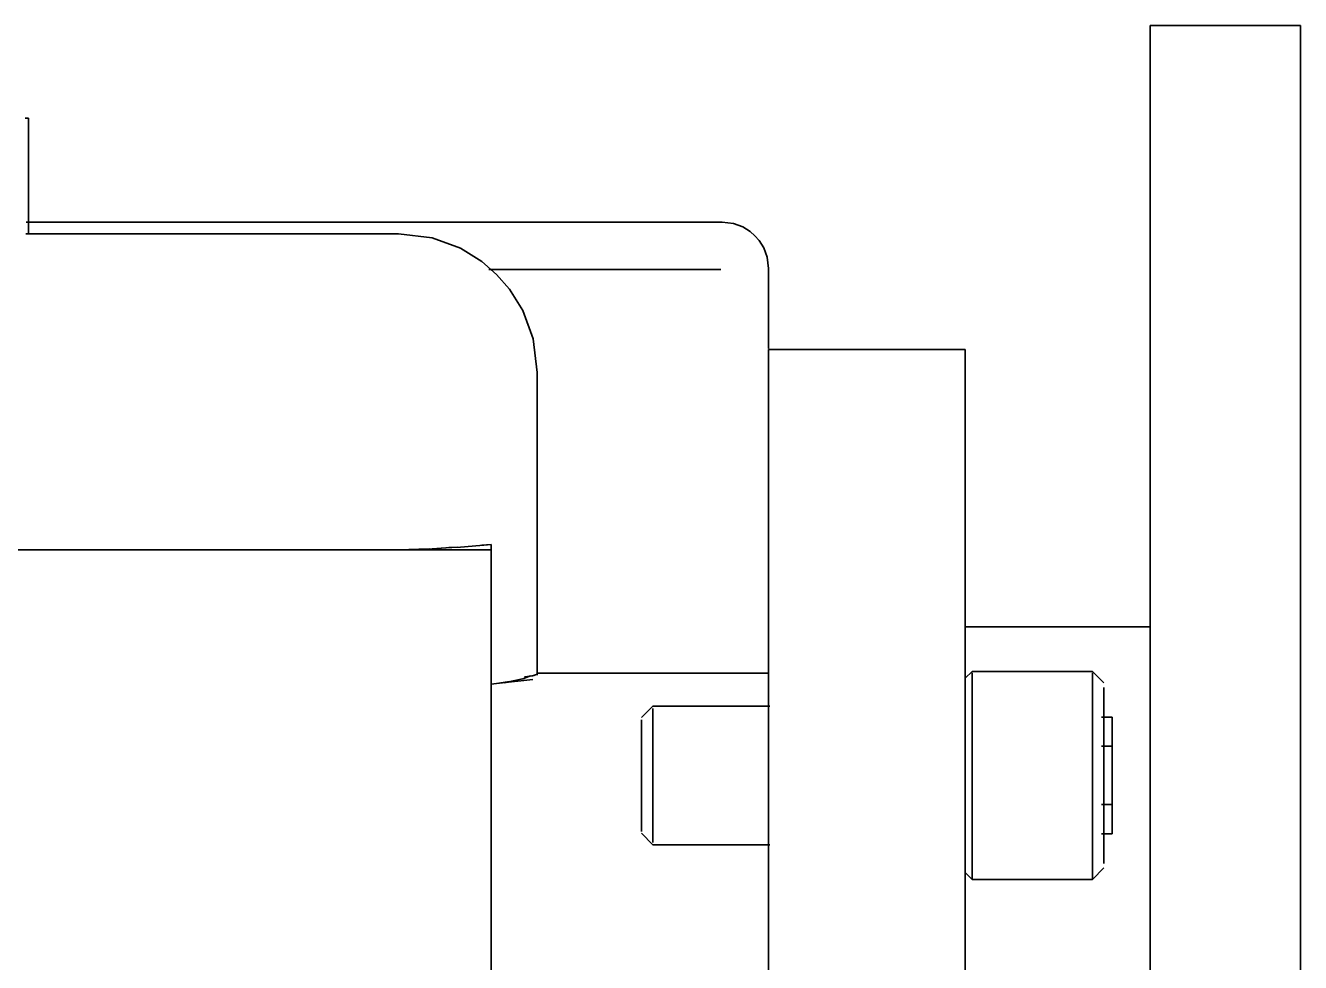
# Model space of a CAD drawing. Header units: millimetres. Extents: x 0 to 420, y 0 to 297.
# Drawn here: x 169.94 to 197.5, y 99.75 to 120 of the extents above; entities that cross this region are included whole.
import ezdxf

# ---------------------------------------------------------------- set-up
doc = ezdxf.new("R2010")
doc.units = ezdxf.units.MM
doc.header["$LTSCALE"] = 6
doc.layers.add('VISIVEL', color=7, linetype='Continuous', lineweight=35)

msp = doc.modelspace()

# ---------------------------------------------------------------- linework, layer by layer
at = {"layer": 'VISIVEL'}
for p, q in [((194.25, 120), (194.25, 119.885)), ((194.25, 120), (194.25, 119.885)), ((194.25, 120), (197.5, 120)), ((197.5, 119.885), (197.5, 120)), ((197.5, 120), (197.5, 119.885)), ((194.25, 119.885), (194.25, 119.545)), ((194.25, 119.885), (194.25, 119.545)), ((197.5, 119.885), (197.5, 119.545)), ((197.5, 119.885), (197.5, 119.545)), ((194.25, 118.98), (194.25, 119.545)), ((194.25, 119.545), (194.25, 118.98)), ((197.5, 118.98), (197.5, 119.545)), ((197.5, 119.545), (197.5, 118.98)), ((194.25, 118.19), (194.25, 118.98)), ((194.25, 118.98), (194.25, 118.19)), ((197.5, 118.19), (197.5, 118.98)), ((197.5, 118.98), (197.5, 118.19)), ((169.925, 118), (170, 118)), ((170, 118), (169.925, 118)), ((170, 118), (170, 115.5)), ((194.25, 117.19), (194.25, 118.19)), ((194.25, 118.19), (194.25, 117.19)), ((197.5, 117.19), (197.5, 118.19)), ((197.5, 118.19), (197.5, 117.19)), ((194.25, 115.98), (194.25, 117.19)), ((194.25, 117.19), (194.25, 115.98)), ((197.5, 117.19), (197.5, 115.98)), ((197.5, 115.98), (197.5, 117.19)), ((194.25, 116.595), (194.25, 116.43)), ((194.25, 116.595), (194.25, 116.465)), ((194.25, 116.43), (194.25, 116.555)), ((194.25, 116.43), (194.25, 116.515)), ((194.25, 116.165), (194.25, 116.43)), ((194.25, 116.43), (194.25, 116.225)), ((194.25, 116.165), (194.25, 116.37)), ((197.5, 116.585), (197.5, 116.46)), ((197.5, 116.44), (197.5, 116.565)), ((197.5, 116.43), (197.5, 116.52)), ((197.5, 116.165), (197.5, 116.43)), ((197.5, 116.33), (197.5, 116.43)), ((197.5, 116.415), (197.5, 116.215)), ((197.5, 116.18), (197.5, 116.38)), ((194.25, 116.165), (194.25, 115.825)), ((194.25, 116.165), (194.25, 115.97)), ((194.25, 116.165), (194.25, 115.905)), ((194.25, 116.165), (194.25, 116.09)), ((194.25, 115.825), (194.25, 116.09)), ((197.5, 115.98), (197.5, 116.165)), ((197.5, 116.15), (197.5, 115.885)), ((197.5, 115.845), (197.5, 116.105)), ((194.25, 114.575), (194.25, 115.98)), ((194.25, 115.98), (194.25, 114.575)), ((194.25, 115.97), (194.25, 115.825)), ((194.25, 115.825), (194.25, 115.905)), ((194.25, 115.825), (194.25, 115.51)), ((194.25, 115.825), (194.25, 115.425)), ((194.25, 115.825), (194.25, 115.515)), ((194.25, 115.825), (194.25, 115.735)), ((197.5, 115.98), (197.5, 115.825)), ((197.5, 114.575), (197.5, 115.98)), ((197.5, 115.98), (197.5, 114.575)), ((197.5, 115.825), (197.5, 115.73)), ((197.5, 115.825), (197.5, 115.685)), ((197.5, 115.805), (197.5, 115.5)), ((178, 115.5), (169.945, 115.5)), ((185, 115.75), (169.95, 115.75)), ((178, 115.5), (169.955, 115.5)), ((169.965, 115.5), (171.445, 115.5)), ((169.97, 115.5), (170.25, 115.5)), ((170.25, 115.5), (169.97, 115.5)), ((169.975, 115.5), (170.25, 115.5)), ((171.445, 115.5), (169.98, 115.5)), ((170.375, 115.5), (170.035, 115.5)), ((171.445, 115.5), (170.375, 115.5)), ((178.73, 115.41), (178, 115.5)), ((185, 115.75), (185.245, 115.72)), ((185.445, 115.645), (185.245, 115.72)), ((185.445, 115.645), (185.6, 115.55)), ((185.6, 115.55), (185.705, 115.455)), ((194.25, 115.425), (194.25, 115.735)), ((194.25, 115.425), (194.25, 115.515)), ((194.25, 115.51), (194.25, 115.425)), ((197.5, 115.755), (197.5, 115.45)), ((197.5, 115.73), (197.5, 115.525)), ((197.5, 115.685), (197.5, 115.5)), ((178.73, 115.41), (179.34, 115.185)), ((185.705, 115.455), (185.8, 115.35)), ((185.8, 115.35), (185.895, 115.195)), ((194.25, 115.425), (194.25, 115)), ((194.25, 115.425), (194.25, 115.095)), ((194.25, 115.425), (194.25, 115.33)), ((194.25, 115), (194.25, 115.33)), ((197.5, 115.425), (197.5, 115)), ((197.5, 115.425), (197.5, 115.35)), ((197.5, 115.405), (197.5, 115.08)), ((197.5, 115.35), (197.5, 115.025)), ((179.8, 114.9), (179.34, 115.185)), ((185.895, 115.195), (185.97, 114.995)), ((185.97, 114.995), (186, 114.75)), ((194.25, 115), (194.25, 115.095)), ((194.25, 115), (194.25, 114.575)), ((194.25, 115), (194.25, 114.67)), ((194.25, 115), (194.25, 114.905)), ((194.25, 114.98), (194.25, 114.885)), ((197.5, 115), (197.5, 115.08)), ((197.5, 115), (197.5, 114.92)), ((197.5, 114.975), (197.5, 114.65)), ((179.8, 114.9), (180.12, 114.62)), ((179.95, 114.725), (184.965, 114.725)), ((186, 114.75), (186, 113.02)), ((194.25, 114.575), (194.25, 114.905)), ((197.5, 114.595), (197.5, 114.92)), ((180.4, 114.3), (180.12, 114.62)), ((194.25, 114.575), (194.25, 114.67)), ((194.25, 114.575), (194.25, 114.175)), ((194.25, 114.575), (194.25, 114.42)), ((194.25, 112.98), (194.25, 114.575)), ((194.25, 114.575), (194.25, 112.98)), ((194.25, 114.575), (194.25, 114.265)), ((194.25, 114.575), (194.25, 114.485)), ((194.25, 114.175), (194.25, 114.485)), ((194.25, 114.42), (194.25, 114.175)), ((197.5, 114.575), (197.5, 114.65)), ((197.5, 114.575), (197.5, 114.23)), ((197.5, 114.25), (197.5, 114.575)), ((197.5, 112.98), (197.5, 114.575)), ((197.5, 114.575), (197.5, 112.98)), ((197.5, 114.245), (197.5, 114.55)), ((197.5, 114.5), (197.5, 114.195)), ((180.4, 114.3), (180.685, 113.84)), ((194.25, 114.175), (194.25, 114.265)), ((194.25, 114.175), (194.25, 114.04)), ((194.25, 114.175), (194.25, 113.91)), ((194.25, 114.175), (194.25, 114.095)), ((197.5, 114.25), (197.5, 114.175)), ((197.5, 114.175), (197.5, 113.785)), ((197.5, 113.835), (197.5, 114.175)), ((197.5, 114.155), (197.5, 113.895)), ((194.25, 114.095), (194.25, 113.855)), ((194.25, 113.835), (194.25, 114.095)), ((194.25, 114.04), (194.25, 113.835)), ((194.25, 113.835), (194.25, 113.91)), ((197.5, 114.115), (197.5, 113.85)), ((180.685, 113.84), (180.91, 113.23)), ((194.25, 113.835), (194.25, 113.685)), ((194.25, 113.57), (194.25, 113.835)), ((194.25, 113.835), (194.25, 113.63)), ((194.25, 113.57), (194.25, 113.775)), ((194.25, 113.685), (194.25, 113.505)), ((194.25, 113.57), (194.25, 113.445)), ((197.5, 113.615), (197.5, 113.83)), ((197.5, 113.82), (197.5, 113.62)), ((197.5, 113.81), (197.5, 113.57)), ((197.5, 113.585), (197.5, 113.785)), ((197.5, 113.57), (197.5, 113.405)), ((197.5, 113.405), (197.5, 113.57)), ((194.25, 113.54), (194.25, 113.435)), ((194.25, 113.535), (194.25, 113.335)), ((194.25, 113.405), (194.25, 113.535)), ((197.5, 113.435), (197.5, 113.56)), ((197.5, 113.54), (197.5, 113.415)), ((181, 112.5), (180.91, 113.23)), ((190.25, 113), (186, 113)), ((186, 112.91), (186, 113)), ((186, 113), (186, 112.91)), ((186, 112.65), (186, 112.91)), ((186, 112.91), (186, 112.65)), ((190.25, 112.91), (190.25, 113)), ((190.25, 113), (190.25, 112.91)), ((190.25, 112.65), (190.25, 112.91)), ((190.25, 112.91), (190.25, 112.65)), ((194.25, 111.215), (194.25, 112.98)), ((194.25, 112.98), (194.25, 111.215)), ((197.5, 112.98), (197.5, 111.215)), ((197.5, 112.98), (197.5, 111.215)), ((181, 112.5), (181, 105.99)), ((181, 112.5), (181, 105.955)), ((186, 112.215), (186, 112.65)), ((186, 112.65), (186, 112.215)), ((190.25, 112.65), (190.25, 112.215)), ((190.25, 112.65), (190.25, 112.215)), ((186, 111.615), (186, 112.215)), ((186, 112.215), (186, 111.615)), ((190.25, 111.615), (190.25, 112.215)), ((190.25, 112.215), (190.25, 111.615)), ((186, 110.845), (186, 111.615)), ((186, 111.615), (186, 110.845)), ((190.25, 110.845), (190.25, 111.615)), ((190.25, 111.615), (190.25, 110.845)), ((194.25, 111.215), (194.25, 109.285)), ((194.25, 109.285), (194.25, 111.215)), ((197.5, 111.215), (197.5, 109.285)), ((197.5, 111.215), (197.5, 109.285)), ((186, 109.92), (186, 110.845)), ((186, 110.845), (186, 109.92)), ((190.25, 110.845), (190.25, 109.92)), ((190.25, 109.92), (190.25, 110.845)), ((186, 108.84), (186, 109.92)), ((186, 109.92), (186, 108.84)), ((190.25, 108.84), (190.25, 109.92)), ((190.25, 108.84), (190.25, 109.92)), ((197.5, 109.925), (197.5, 109.825)), ((197.5, 109.925), (197.5, 109.795)), ((197.5, 109.89), (197.5, 109.695)), ((197.5, 109.695), (197.5, 109.89)), ((197.5, 109.695), (197.5, 109.825)), ((197.5, 109.695), (197.5, 109.795)), ((197.5, 109.695), (197.5, 109.37)), ((197.5, 109.695), (197.5, 109.53)), ((197.5, 109.695), (197.5, 109.485)), ((197.5, 109.32), (197.5, 109.645)), ((197.5, 109.32), (197.5, 109.53)), ((197.5, 109.32), (197.5, 109.485)), ((194.25, 107.205), (194.25, 109.285)), ((194.25, 109.285), (194.25, 107.205)), ((197.5, 108.865), (197.5, 109.32)), ((197.5, 108.865), (197.5, 109.32)), ((197.5, 109.32), (197.5, 109.025)), ((197.5, 109.32), (197.5, 109.085)), ((197.5, 109.285), (197.5, 107.205)), ((197.5, 107.205), (197.5, 109.285)), ((197.5, 108.795), (197.5, 109.085)), ((197.5, 108.795), (197.5, 109.025)), ((172.89, 108.665), (122, 108.665)), ((180, 108.665), (123.06, 108.665)), ((178, 108.665), (172.89, 108.665)), ((178.66, 108.685), (178, 108.665)), ((178.73, 108.685), (178, 108.665)), ((178.73, 108.685), (179.03, 108.71)), ((178.73, 108.685), (179.02, 108.71)), ((179.285, 108.725), (179.03, 108.71)), ((179.34, 108.725), (179.09, 108.715)), ((179.34, 108.725), (180, 108.78)), ((179.34, 108.725), (179.76, 108.76)), ((179.8, 108.765), (180, 108.785)), ((180, 108.785), (179.845, 108.77)), ((180, 108.785), (180, 105.765)), ((180, 108.785), (180, 108.71)), ((180, 108.71), (180, 108.355)), ((180, 108.355), (180, 108.665)), ((186, 107.62), (186, 108.84)), ((186, 107.62), (186, 108.84)), ((190.25, 107.62), (190.25, 108.84)), ((190.25, 107.62), (190.25, 108.84)), ((197.5, 108.335), (197.5, 108.795)), ((197.5, 108.795), (197.5, 108.22)), ((197.5, 108.22), (197.5, 108.795)), ((197.5, 108.795), (197.5, 108.425)), ((197.5, 108.795), (197.5, 108.495)), ((180, 107.855), (180, 108.355)), ((197.5, 108.125), (197.5, 108.495)), ((197.5, 108.425), (197.5, 108.125)), ((197.5, 108.22), (197.5, 108.125)), ((197.5, 108.22), (197.5, 108.125)), ((197.5, 108.125), (197.5, 108.015)), ((197.5, 108.125), (197.5, 107.68)), ((197.5, 108.125), (197.5, 107.77)), ((197.5, 108.125), (197.5, 108.015)), ((180, 107.855), (180, 107.22)), ((197.5, 107.32), (197.5, 108.015)), ((197.5, 107.32), (197.5, 108.015)), ((186, 107.62), (186, 106.52)), ((186, 107.62), (186, 106.265)), ((186, 106.265), (186, 107.62)), ((190.25, 107.62), (190.25, 106.265)), ((190.25, 106.985), (190.25, 107.62)), ((197.5, 107.32), (197.5, 107.77)), ((197.5, 107.32), (197.5, 107.68)), ((197.5, 107.19), (197.5, 107.32)), ((197.5, 107.32), (197.5, 106.515)), ((197.5, 107.32), (197.5, 106.8)), ((197.5, 107.32), (197.5, 106.905)), ((180, 107.22), (180, 106.455)), ((194.25, 107), (190.25, 107)), ((194.25, 105), (194.25, 107.205)), ((194.25, 107.205), (194.25, 107.025)), ((197.5, 105), (197.5, 107.205)), ((197.5, 105), (197.5, 107.205)), ((197.5, 106.385), (197.5, 107.19)), ((190.25, 106.74), (190.25, 106.935)), ((190.25, 106.74), (190.25, 106.925)), ((190.25, 106.42), (190.25, 106.74)), ((190.25, 106.42), (190.25, 106.725)), ((194.25, 106.75), (194.25, 106.935)), ((194.25, 106.74), (194.25, 106.925)), ((194.25, 106.44), (194.25, 106.74)), ((194.25, 106.42), (194.25, 106.74)), ((197.5, 106.385), (197.5, 106.905)), ((197.5, 106.385), (197.5, 106.8)), ((180, 106.455), (180, 105.565)), ((186, 106.52), (186, 106.265)), ((190.25, 105.975), (190.25, 106.42)), ((194.25, 106), (194.25, 106.42)), ((194.25, 106.42), (194.25, 106.11)), ((197.5, 106.515), (197.5, 106.385)), ((186, 106.265), (186, 104.785)), ((186, 105.985), (186, 106.265)), ((190.25, 105.975), (190.25, 106.395)), ((190.25, 106.265), (190.25, 104.785)), ((197.5, 106.235), (197.5, 106.385)), ((197.5, 106.385), (197.5, 105.47)), ((197.5, 106.385), (197.5, 105.795)), ((197.5, 106.385), (197.5, 105.91)), ((197.5, 105.32), (197.5, 106.235)), ((180.12, 105.78), (180.9, 105.865)), ((180.645, 105.87), (180.295, 105.795)), ((180.445, 105.83), (180.685, 105.88)), ((180.685, 105.88), (180.85, 105.94)), ((180.91, 105.945), (180.72, 105.925)), ((180.72, 105.895), (180.85, 105.94)), ((180.99, 105.975), (180.89, 105.94)), ((180.925, 105.95), (181, 105.98)), ((186, 106), (181, 106)), ((186, 105.94), (186, 105.755)), ((190.4, 106.04), (190.25, 105.89)), ((190.25, 105.895), (190.25, 105.975)), ((190.25, 105.785), (190.25, 105.865)), ((193, 106.04), (190.4, 106.04)), ((190.4, 105.93), (190.4, 106.01)), ((190.4, 105.795), (190.4, 105.93)), ((193.25, 105.79), (193, 106.04)), ((193, 105.93), (193, 106.01)), ((193, 106.01), (193, 105.93)), ((193, 105.795), (193, 105.93)), ((194.25, 105.975), (194.25, 106.11)), ((194.25, 105.44), (194.25, 105.975)), ((197.5, 105.32), (197.5, 105.91)), ((180, 105.765), (180.12, 105.78)), ((180, 105.67), (180, 105.755)), ((180, 105.455), (180, 105.725)), ((180, 105.67), (180, 105.455)), ((180.12, 105.78), (180.28, 105.8)), ((180.4, 105.82), (180.165, 105.785)), ((180.4, 105.82), (180.28, 105.8)), ((186, 105.755), (186, 105.455)), ((190.25, 105.66), (190.25, 105.785)), ((190.25, 105.49), (190.25, 105.66)), ((190.4, 105.61), (190.4, 105.795)), ((190.4, 105.38), (190.4, 105.61)), ((193, 105.61), (193, 105.795)), ((193, 105.38), (193, 105.61)), ((193.25, 105.57), (193.25, 105.69)), ((193.25, 105.69), (193.25, 105.57)), ((197.5, 105.32), (197.5, 105.795)), ((180, 105.565), (180, 104.555)), ((180, 105.455), (180, 105.33)), ((180, 105.455), (180, 105.135)), ((180, 105.33), (180, 105.035)), ((186, 105.49), (186, 105.395)), ((186, 105.455), (186, 105.285)), ((186, 105.425), (186, 105.29)), ((186, 105.265), (186, 105.4)), ((186, 105.355), (186, 105.26)), ((190.25, 105.275), (190.25, 105.49)), ((190.4, 105.11), (190.4, 105.38)), ((193, 105.11), (193, 105.38)), ((193.25, 105.405), (193.25, 105.57)), ((193.25, 105.57), (193.25, 105.405)), ((193.25, 105.205), (193.25, 105.405)), ((193.25, 105.405), (193.25, 105.205)), ((194.25, 104.76), (194.25, 105.405)), ((197.5, 105.32), (197.5, 105.485)), ((197.5, 105.47), (197.5, 105.32)), ((197.5, 104.305), (197.5, 105.32)), ((197.5, 105.16), (197.5, 105.32)), ((197.5, 105.32), (197.5, 104.665)), ((197.5, 105.32), (197.5, 104.795)), ((180, 105.035), (180, 105.135)), ((180, 105.035), (180, 104.88)), ((180, 105.035), (180, 104.575)), ((183.5, 105.29), (183.25, 105.04)), ((186.03, 105.29), (183.5, 105.29)), ((183.5, 105.09), (183.5, 105.235)), ((183.5, 104.85), (183.5, 105.09)), ((186, 105.26), (186, 105.035)), ((186, 104.995), (186, 105.215)), ((190.25, 105.025), (190.25, 105.275)), ((190.25, 104.74), (190.25, 105.025)), ((190.4, 104.81), (190.4, 105.11)), ((193, 104.81), (193, 105.11)), ((193.2, 105.05), (193.425, 105.05)), ((193.25, 104.965), (193.25, 105.205)), ((193.25, 105.205), (193.25, 105.045)), ((193.425, 104.42), (193.425, 105.05)), ((193.425, 105.05), (193.425, 104.42)), ((197.5, 104.14), (197.5, 105.16)), ((180, 104.88), (180, 104.5)), ((183.25, 104.87), (183.25, 104.995)), ((183.25, 104.995), (183.25, 104.87)), ((183.25, 104.67), (183.25, 104.87)), ((183.25, 104.87), (183.25, 104.67)), ((183.5, 104.54), (183.5, 104.85)), ((186, 104.645), (186, 104.93)), ((186, 104.785), (186, 103.19)), ((190.25, 104.785), (190.25, 103.19)), ((190.4, 104.485), (190.4, 104.81)), ((193, 104.485), (193, 104.81)), ((193.25, 104.695), (193.25, 104.965)), ((194.25, 102.68), (194.25, 105)), ((197.5, 102.68), (197.5, 105)), ((197.5, 105), (197.5, 102.68)), ((197.5, 104.14), (197.5, 104.795)), ((180, 104.555), (180, 103.435)), ((180, 104.5), (180, 104.31)), ((180, 104.5), (180, 103.92)), ((183.25, 104.415), (183.25, 104.67)), ((183.25, 104.67), (183.25, 104.415)), ((183.5, 104.175), (183.5, 104.54)), ((186, 104.64), (186, 104.23)), ((186, 104.24), (186, 104.57)), ((190.25, 104.44), (190.25, 104.74)), ((190.4, 104.14), (190.4, 104.485)), ((193, 104.14), (193, 104.485)), ((193.25, 104.405), (193.25, 104.695)), ((194.25, 103.97), (194.25, 104.72)), ((194.25, 103.925), (194.25, 104.72)), ((197.5, 104.14), (197.5, 104.665)), ((180, 104.31), (180, 103.855)), ((183.25, 104.11), (183.25, 104.415)), ((183.25, 104.415), (183.25, 104.11)), ((186, 104.23), (186, 104.055)), ((190.25, 104.115), (190.25, 104.44)), ((193.2, 104.42), (193.425, 104.42)), ((193.25, 104.1), (193.25, 104.405)), ((193.425, 103.16), (193.425, 104.42)), ((193.425, 104.42), (193.425, 103.16)), ((197.5, 104.14), (197.5, 104.305)), ((183.25, 103.79), (183.25, 104.11)), ((183.25, 104.11), (183.25, 103.79)), ((183.5, 103.79), (183.5, 104.175)), ((186, 103.8), (186, 104.155)), ((186, 104.055), (186, 103.79)), ((190.25, 103.79), (190.25, 104.115)), ((190.4, 103.79), (190.4, 104.14)), ((193, 103.79), (193, 104.14)), ((193.25, 103.79), (193.25, 104.1)), ((194.25, 103.075), (194.25, 103.925)), ((194.25, 103.925), (194.25, 103.125)), ((197.5, 103.035), (197.5, 104.14)), ((197.5, 103.96), (197.5, 104.14)), ((197.5, 104.14), (197.5, 103.57)), ((197.5, 104.14), (197.5, 103.425)), ((197.5, 103.96), (197.5, 102.855)), ((180, 103.855), (180, 103.635)), ((180, 103.855), (180, 103.165)), ((183.25, 103.465), (183.25, 103.79)), ((183.25, 103.79), (183.25, 103.465)), ((183.5, 103.4), (183.5, 103.79)), ((186, 103.79), (186, 103.515)), ((186, 103.36), (186, 103.715)), ((190.25, 103.46), (190.25, 103.79)), ((190.4, 103.435), (190.4, 103.79)), ((193, 103.435), (193, 103.79)), ((193.25, 103.475), (193.25, 103.79)), ((194.25, 103.075), (194.25, 103.875)), ((180, 103.635), (180, 103.105)), ((180, 102.215), (180, 103.435)), ((183.25, 103.165), (183.25, 103.465)), ((183.25, 103.465), (183.25, 103.165)), ((183.5, 103.04), (183.5, 103.4)), ((186, 103.515), (186, 103.35)), ((190.25, 103.14), (190.25, 103.46)), ((190.4, 103.095), (190.4, 103.435)), ((193, 103.095), (193, 103.435)), ((193.25, 103.17), (193.25, 103.475)), ((197.5, 102.855), (197.5, 103.57)), ((197.5, 102.855), (197.5, 103.425)), ((180, 103.105), (180, 102.855)), ((180, 103.105), (180, 102.31)), ((183.25, 102.905), (183.25, 103.165)), ((183.25, 103.165), (183.25, 102.905)), ((186, 103.35), (186, 103.18)), ((186, 102.95), (186, 103.28)), ((186, 103.19), (186, 101.5)), ((186, 103.18), (186, 103.015)), ((190.25, 103.19), (190.25, 101.5)), ((190.25, 102.835), (190.25, 103.14)), ((190.4, 102.765), (190.4, 103.095)), ((193, 102.765), (193, 103.095)), ((193.2, 103.16), (193.425, 103.16)), ((193.25, 102.88), (193.25, 103.17)), ((193.425, 102.53), (193.425, 103.16)), ((193.425, 102.53), (193.425, 103.16)), ((180, 102.855), (180, 102.255)), ((183.25, 102.705), (183.25, 102.905)), ((183.25, 102.905), (183.25, 102.705)), ((183.5, 102.73), (183.5, 103.04)), ((186, 103.015), (186, 102.94)), ((186, 102.94), (186, 102.725)), ((186, 102.595), (186, 102.88)), ((190.25, 102.555), (190.25, 102.835)), ((193.25, 102.615), (193.25, 102.88)), ((194.25, 103.025), (194.25, 102.075)), ((194.25, 102.075), (194.25, 103.02)), ((197.5, 103.035), (197.5, 102.855)), ((197.5, 102.66), (197.5, 102.855)), ((197.5, 102.855), (197.5, 102.675)), ((197.5, 102.855), (197.5, 102.66)), ((197.5, 102.855), (197.5, 102.24)), ((197.5, 102.855), (197.5, 102.085)), ((183.25, 102.58), (183.25, 102.705)), ((183.25, 102.705), (183.25, 102.58)), ((183.5, 102.49), (183.5, 102.73)), ((186, 102.725), (186, 102.615)), ((186, 102.315), (186, 102.67)), ((190.25, 102.305), (190.25, 102.555)), ((190.4, 102.465), (190.4, 102.765)), ((193, 102.465), (193, 102.765)), ((193.25, 102.375), (193.25, 102.615)), ((194.25, 100.26), (194.25, 102.68)), ((197.5, 102.68), (197.5, 100.26)), ((197.5, 100.26), (197.5, 102.68)), ((197.5, 101.47), (197.5, 102.66)), ((197.5, 102.66), (197.5, 101.47)), ((183.5, 102.29), (183.25, 102.54)), ((183.5, 102.34), (183.5, 102.49)), ((186.03, 102.29), (183.5, 102.29)), ((186, 102.325), (186, 102.54)), ((186, 102.34), (186, 102.255)), ((186, 102.315), (186, 102.145)), ((186, 102.21), (186, 102.315)), ((186, 102.31), (186, 102.175)), ((186, 102.15), (186, 102.29)), ((190.25, 102.09), (190.25, 102.305)), ((190.4, 102.2), (190.4, 102.465)), ((193, 102.2), (193, 102.465)), ((193.2, 102.53), (193.425, 102.53)), ((193.25, 102.535), (193.25, 102.375)), ((193.25, 102.17), (193.25, 102.375)), ((193.25, 102.375), (193.25, 102.17)), ((180, 102.255), (180, 101.98)), ((180, 102.255), (180, 101.365)), ((180, 102.215), (180, 100.9)), ((186, 102.255), (186, 101.315)), ((190.25, 101.915), (190.25, 102.09)), ((190.4, 101.97), (190.4, 102.2)), ((193, 101.97), (193, 102.2)), ((193.25, 102.005), (193.25, 102.17)), ((193.25, 102.17), (193.25, 102.005)), ((193.25, 101.885), (193.25, 102.005)), ((193.25, 102.005), (193.25, 101.885)), ((194.25, 100.99), (194.25, 102.015)), ((197.5, 101.47), (197.5, 102.24)), ((197.5, 101.47), (197.5, 102.085)), ((180, 101.98), (180, 101.315)), ((190.25, 101.79), (190.25, 101.915)), ((190.25, 101.715), (190.25, 101.79)), ((190.25, 100.925), (190.25, 101.745)), ((190.25, 101.745), (190.25, 101.565)), ((190.4, 101.785), (190.4, 101.97)), ((190.4, 101.65), (190.4, 101.785)), ((193, 101.785), (193, 101.97)), ((193.25, 101.79), (193, 101.54)), ((193, 101.65), (193, 101.785)), ((186, 101.5), (186, 99.72)), ((190.25, 100.925), (190.25, 101.7)), ((190.4, 101.54), (190.25, 101.69)), ((190.4, 101.54), (190.25, 101.69)), ((190.25, 101.5), (190.25, 101.68)), ((190.25, 101.675), (190.25, 101.505)), ((190.25, 101.5), (190.25, 99.72)), ((190.4, 101.565), (190.4, 101.65)), ((190.4, 101.65), (190.4, 101.565)), ((190.4, 101.565), (190.4, 101.65)), ((190.4, 101.65), (190.4, 101.565)), ((193, 101.54), (190.4, 101.54)), ((193, 101.565), (193, 101.65)), ((193, 101.65), (193, 101.565)), ((197.5, 101.27), (197.5, 101.47)), ((197.5, 101.47), (197.5, 101.265)), ((197.5, 101.47), (197.5, 100.82)), ((197.5, 101.47), (197.5, 100.655)), ((180, 101.315), (180, 100.335)), ((186, 101.315), (186, 100.285)), ((197.5, 101.27), (197.5, 100)), ((197.5, 101.265), (197.5, 100)), ((180, 101.01), (180, 100.285)), ((180, 100.9), (180, 99.5)), ((190.25, 100.925), (190.25, 99.75)), ((194.25, 99.815), (194.25, 100.925)), ((194.25, 99.815), (194.25, 100.925)), ((190.25, 100.86), (190.25, 99.75)), ((197.5, 100), (197.5, 100.82)), ((197.5, 100), (197.5, 100.655)), ((180, 100.285), (180, 99.96)), ((180, 100.285), (180, 99.225)), ((186, 100.285), (186, 99.175)), ((194.25, 97.765), (194.25, 100.26)), ((197.5, 97.765), (197.5, 100.26)), ((197.5, 100.26), (197.5, 97.765)), ((190.25, 98.5), (190.25, 99.825)), ((197.5, 99.785), (197.5, 100)), ((197.5, 100), (197.5, 99.795)), ((197.5, 100), (197.5, 99.785)), ((197.5, 100), (197.5, 99.31)), ((197.5, 100), (197.5, 99.14)), ((190.25, 99.75), (190.25, 98.5)), ((197.5, 98.45), (197.5, 99.785)), ((197.5, 99.785), (197.5, 98.45))]:
    msp.add_line(p, q, dxfattribs=at)

doc.saveas('drawing.dxf')
